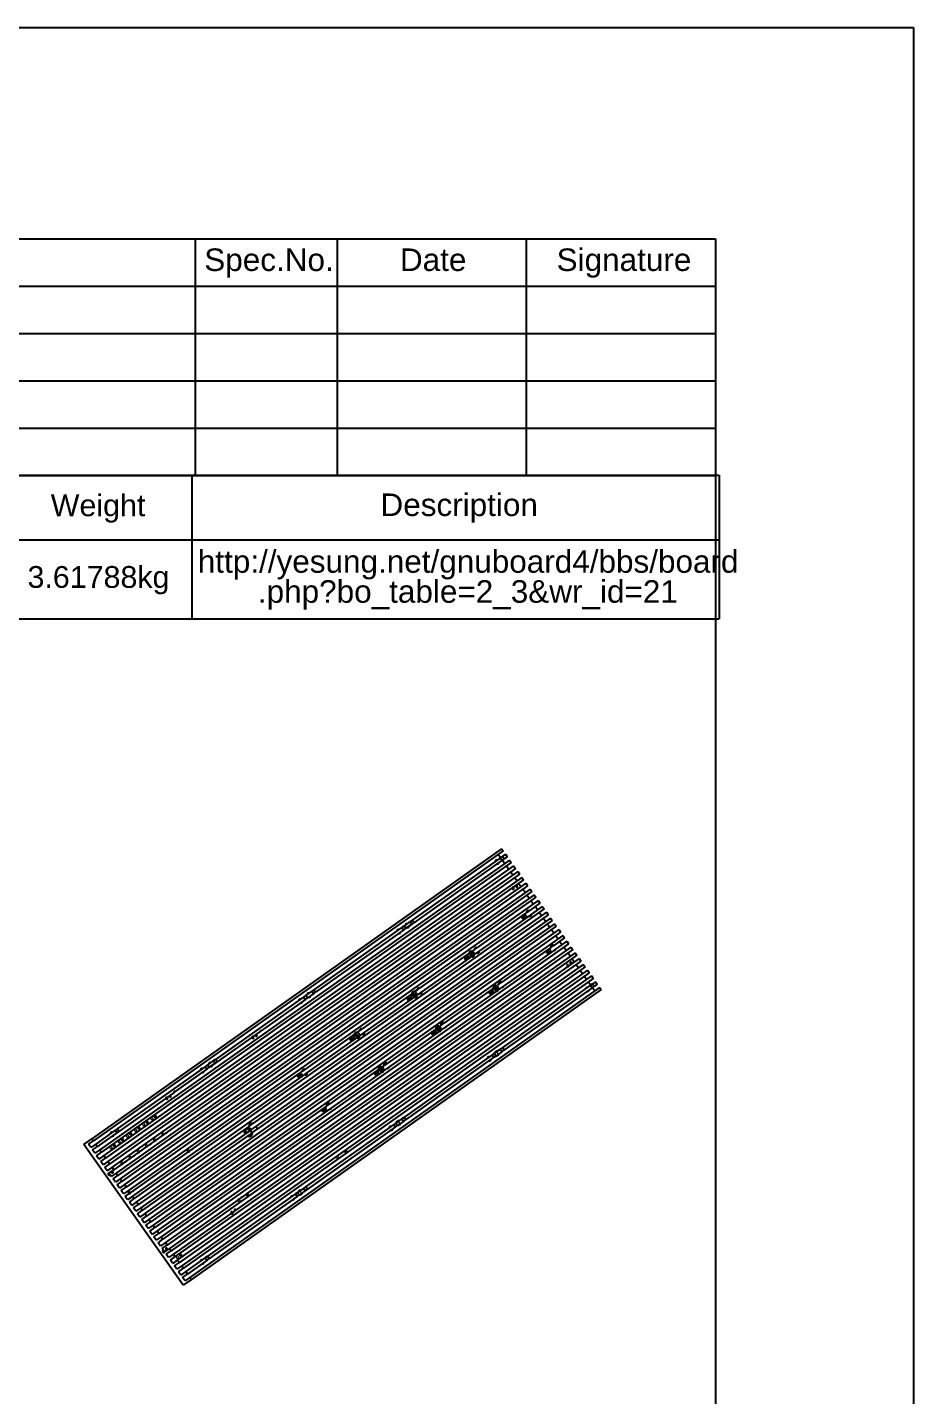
# Model space of a CAD drawing. Header units: millimetres. Extents: x 0 to 420, y 0 to 297.
# Drawn here: x 326.3 to 420, y 152.4 to 297 of the extents above; entities that cross this region are included whole.
import ezdxf

# ---------------------------------------------------------------- set-up
doc = ezdxf.new("R2010")
doc.units = ezdxf.units.MM
doc.linetypes.add('SLD-실선', pattern=[0])
doc.layers.add('TABLE', color=3, linetype='SLD-실선', lineweight=25)
doc.layers.add('TEMPLATE', color=3, linetype='SLD-실선', lineweight=25)
doc.styles.add('SLDTEXTSTYLE0', font='Arial Unicode MS')

# ---------------------------------------------------------------- blocks, each defined once
blk = doc.blocks.new('SW_SYMBOL_T#_1')
at = {"layer": 'TABLE', "color": 0}
for p, q in [((-300, 0), (800, 1650)), ((800, 1650), (1900, 0)), ((-300, 0), (1900, 0))]:
    blk.add_line(p, q, dxfattribs=at)
at = {"layer": 'TABLE', "color": 0, "insert": (800, 500), "char_height": 776, "attachment_point": 5, "style": 'SLDTEXTSTYLE0'}
blk.add_mtext('1', dxfattribs=at)
blk = doc.blocks.new('SW_SYMBOL_T#_2')
at = {"layer": 'TABLE', "color": 0}
for p, q in [((-300, 0), (800, 1650)), ((800, 1650), (1900, 0)), ((-300, 0), (1900, 0))]:
    blk.add_line(p, q, dxfattribs=at)
at = {"layer": 'TABLE', "color": 0, "insert": (800, 500), "char_height": 776, "attachment_point": 5, "style": 'SLDTEXTSTYLE0'}
blk.add_mtext('2', dxfattribs=at)
blk = doc.blocks.new('SW_SYMBOL_T#_3')
at = {"layer": 'TABLE', "color": 0}
for p, q in [((-300, 0), (800, 1650)), ((800, 1650), (1900, 0)), ((-300, 0), (1900, 0))]:
    blk.add_line(p, q, dxfattribs=at)
at = {"layer": 'TABLE', "color": 0, "insert": (800, 500), "char_height": 776, "attachment_point": 5, "style": 'SLDTEXTSTYLE0'}
blk.add_mtext('3', dxfattribs=at)
blk = doc.blocks.new('SW_SYMBOL_T#_4')
at = {"layer": 'TABLE', "color": 0}
for p, q in [((-300, 0), (800, 1650)), ((800, 1650), (1900, 0)), ((-300, 0), (1900, 0))]:
    blk.add_line(p, q, dxfattribs=at)
at = {"layer": 'TABLE', "color": 0, "insert": (800, 500), "char_height": 776, "attachment_point": 5, "style": 'SLDTEXTSTYLE0'}
blk.add_mtext('4', dxfattribs=at)
blk = doc.blocks.new('SW_TABLEANNOTATION_0')
at = {"layer": 'TABLE', "color": 0}
for p, q in [((0, 0), (0, -5)), ((0, 0), (7.5, 0)), ((7.5, 0), (7.5, -5)), ((7.5, 0), (15, 0)), ((15, 0), (15, -5)), ((15, 0), (115, 0)), ((115, 0), (115, -5)), ((115, 0), (130, 0)), ((130, 0), (130, -5)), ((130, 0), (150, 0)), ((150, 0), (150, -5)), ((150, 0), (170, 0)), ((170, 0), (170, -5)), ((0, -5), (0, -10)), ((0, -5), (7.5, -5)), ((0, -5), (7.5, -5)), ((7.5, -5), (7.5, -10)), ((7.5, -5), (15, -5)), ((15, -5), (15, -10)), ((15, -5), (115, -5)), ((115, -5), (115, -10)), ((115, -5), (130, -5)), ((130, -5), (130, -10)), ((130, -5), (150, -5)), ((150, -5), (150, -10)), ((150, -5), (170, -5)), ((170, -5), (170, -10)), ((0, -10), (0, -15)), ((7.5, -10), (7.5, -15)), ((7.5, -10), (15, -10)), ((15, -10), (15, -15)), ((15, -10), (115, -10)), ((115, -10), (115, -15)), ((115, -10), (130, -10)), ((130, -10), (130, -15)), ((130, -10), (150, -10)), ((150, -10), (150, -15)), ((150, -10), (170, -10)), ((170, -10), (170, -15)), ((0, -15), (0, -20)), ((7.5, -15), (7.5, -20)), ((7.5, -15), (15, -15)), ((15, -15), (15, -20)), ((15, -15), (115, -15)), ((115, -15), (115, -20)), ((115, -15), (130, -15)), ((130, -15), (130, -20)), ((130, -15), (150, -15)), ((150, -15), (150, -20)), ((150, -15), (170, -15)), ((170, -15), (170, -20)), ((0, -20), (0, -25)), ((7.5, -20), (7.5, -25)), ((7.5, -20), (15, -20)), ((15, -20), (15, -25)), ((15, -20), (115, -20)), ((115, -20), (115, -25)), ((115, -20), (130, -20)), ((130, -20), (130, -25)), ((130, -20), (150, -20)), ((150, -20), (150, -25)), ((150, -20), (170, -20)), ((170, -20), (170, -25)), ((0, -25), (7.5, -25)), ((7.5, -25), (15, -25)), ((15, -25), (115, -25)), ((115, -25), (130, -25)), ((130, -25), (150, -25)), ((150, -25), (170, -25))]:
    blk.add_line(p, q, dxfattribs=at)
at = {"layer": 'TABLE', "color": 0, "xscale": 0.0020453303, "yscale": 0.0020453303, "zscale": 0.0020453303}
for name, p in [('SW_SYMBOL_T#_1', (8.41, -8.56)), ('SW_SYMBOL_T#_2', (8.41, -13.56)), ('SW_SYMBOL_T#_3', (8.41, -18.56)), ('SW_SYMBOL_T#_4', (8.41, -23.56))]:
    blk.add_blockref(name, p, dxfattribs=at)
at = {"layer": 'TABLE', "color": 0, "char_height": 2.381, "attachment_point": 1, "style": 'SLDTEXTSTYLE0'}
for s, insert in [('Op.', (1.19, -1.02)), ('No.', (8.78, -1.02)), ('Changes', (58.65, -1.02)), ('Spec.No.', (115.97, -1.02)), ('Date', (136.65, -1.02)), ('Signature', (153.21, -1.02))]:
    blk.add_mtext(s, dxfattribs=dict(at, insert=insert))
at = {"layer": 'TABLE', "color": 0, "insert": (2.58, -18.97), "char_height": 2.381, "attachment_point": 1, "rotation": 90, "style": 'SLDTEXTSTYLE0'}
blk.add_mtext('Class', dxfattribs=at)
blk = doc.blocks.new('SW_TABLEANNOTATION_1')
at = {"layer": 'TABLE', "color": 0}
for p, q in [((0, 0), (0, -6.8)), ((0, 0), (25, 0)), ((25, 0), (25, -6.8)), ((25, 0), (50, 0)), ((50, 0), (50, -6.8)), ((50, 0), (95, 0)), ((95, 0), (95, -6.8)), ((95, 0), (115, 0)), ((115, 0), (115, -6.8)), ((115, 0), (170.74, 0)), ((170.74, 0), (170.74, -6.8)), ((0, -6.8), (25, -6.8)), ((0, -6.8), (0, -15.15)), ((25, -6.8), (50, -6.8)), ((25, -6.8), (25, -15.15)), ((50, -6.8), (95, -6.8)), ((50, -6.8), (50, -15.15)), ((95, -6.8), (115, -6.8)), ((95, -6.8), (95, -15.15)), ((115, -6.8), (170.74, -6.8)), ((115, -6.8), (115, -15.15)), ((170.74, -6.8), (170.74, -15.15)), ((0, -15.15), (25, -15.15)), ((25, -15.15), (50, -15.15)), ((50, -15.15), (95, -15.15)), ((95, -15.15), (115, -15.15)), ((115, -15.15), (170.74, -15.15))]:
    blk.add_line(p, q, dxfattribs=at)
at = {"layer": 'TABLE', "color": 0, "attachment_point": 1, "style": 'SLDTEXTSTYLE0'}
for s, insert, char_height in [('Part Number', (3.55, -2.02), 2.3), ('Material', (31.88, -2.02), 2.3), ('Treatment', (65.27, -1.92), 2.381), ('Weight', (100.08, -2.02), 2.3), ('Description', (134.93, -1.92), 2.3813), ('http://yesung.net/gnuboard4/bbs/board', (115.62, -7.91), 2.3813), ('Aluminium', (30.12, -9.59), 2.3), ('Black Anodizing', (61.21, -9.5), 2.3813), ('3.61788kg', (97.62, -9.59), 2.3), ('-', (11.97, -9.59), 2.3), ('.php?bo_table=2_3&wr_id=21', (121.97, -11.08), 2.3813)]:
    blk.add_mtext(s, dxfattribs=dict(at, insert=insert, char_height=char_height))

msp = doc.modelspace()

# ---------------------------------------------------------------- linework, layer by layer
at = {"color": 7, "linetype": 'SLD-실선', "lineweight": 25}
for p, q in [((376.45673, 210.1916), (333.15312, 179.57629)), ((376.60683, 209.97929), (333.30321, 179.36399)), ((376.45673, 210.1916), (376.60683, 209.97929)), ((377.28803, 209.01578), (333.98441, 178.40047)), ((377.47276, 208.75448), (334.16914, 178.13918)), ((377.72099, 208.40337), (334.41738, 177.78807)), ((376.33069, 209.25745), (366.98657, 202.65124)), ((376.51542, 208.99616), (367.1713, 202.38994)), ((375.82065, 208.94776), (375.87824, 208.93758)), ((376.06298, 208.67629), (376.05337, 208.6186)), ((376.33542, 209.2608), (376.08718, 209.61191)), ((376.51336, 209.3866), (376.33069, 209.25745)), ((376.85506, 209.62818), (376.51336, 209.3866)), ((376.51542, 208.99616), (376.69809, 209.12531)), ((376.76838, 208.64839), (376.52015, 208.99951)), ((377.03979, 209.36689), (376.69809, 209.12531)), ((376.85506, 209.62818), (377.03979, 209.36689)), ((377.20135, 208.03599), (376.95312, 208.3871)), ((377.28803, 209.01578), (377.47276, 208.75448)), ((377.72099, 208.40337), (377.90572, 208.14208)), ((377.90572, 208.14208), (334.60211, 177.52677)), ((378.15396, 207.79097), (334.85034, 177.17566)), ((378.33869, 207.52967), (335.03507, 176.91437)), ((378.58692, 207.17856), (335.28331, 176.56326)), ((378.77166, 206.91727), (335.46804, 176.30196)), ((377.63432, 207.42358), (377.38608, 207.77469)), ((378.06728, 206.81118), (377.81905, 207.16229)), ((378.15396, 207.79097), (378.33869, 207.52967)), ((378.58692, 207.17856), (378.77166, 206.91727)), ((379.01989, 206.56615), (335.71627, 175.95085)), ((379.20462, 206.30486), (335.90101, 175.68956)), ((379.45286, 205.95375), (336.14924, 175.33844)), ((379.63759, 205.69246), (336.33397, 175.07715)), ((379.88582, 205.34134), (336.58221, 174.72604)), ((378.50025, 206.19877), (378.25201, 206.54988)), ((378.93321, 205.58637), (378.68498, 205.93748)), ((379.01989, 206.56615), (379.20462, 206.30486)), ((379.36618, 204.97396), (379.11794, 205.32507)), ((379.45286, 205.95375), (379.63759, 205.69246)), ((379.88582, 205.34134), (380.07055, 205.08005)), ((380.07055, 205.08005), (336.76694, 174.46475)), ((380.31879, 204.72894), (337.01517, 174.11363)), ((380.93649, 203.85524), (337.63287, 173.23993)), ((380.50352, 204.46764), (379.35142, 203.65312)), ((379.79914, 204.36155), (379.55091, 204.71267)), ((380.75175, 204.11653), (379.61499, 203.31285)), ((380.23211, 203.74915), (379.98388, 204.10026)), ((380.31879, 204.72894), (380.50352, 204.46764)), ((380.75175, 204.11653), (380.93649, 203.85524)), ((381.18472, 203.50413), (337.8811, 172.88882)), ((381.36945, 203.24283), (350.15386, 181.17366)), ((381.61768, 202.89172), (350.51114, 180.89964)), ((381.80242, 202.63043), (350.63028, 180.59198)), ((366.80389, 202.52209), (366.12049, 202.03893)), ((366.98657, 202.65124), (366.80389, 202.52209)), ((379.08627, 203.46566), (373.83743, 199.75477)), ((379.31917, 203.10371), (374.101, 199.4145)), ((379.08627, 203.46566), (379.35142, 203.65312)), ((379.61499, 203.31285), (379.31917, 203.10371)), ((380.66508, 203.13674), (380.41684, 203.48786)), ((381.09804, 202.52434), (380.84981, 202.87545)), ((381.18472, 203.50413), (381.36945, 203.24283)), ((381.61768, 202.89172), (381.80242, 202.63043)), ((382.05065, 202.27932), (338.74703, 171.66401)), ((382.23538, 202.01802), (338.93177, 171.40272)), ((382.48362, 201.66691), (339.18, 171.05161)), ((382.66835, 201.40562), (339.36473, 170.79031)), ((382.91658, 201.0545), (339.61297, 170.4392)), ((365.93782, 201.90978), (356.5937, 195.30356)), ((366.12255, 201.64849), (356.77843, 195.04227)), ((365.42779, 201.60008), (365.48538, 201.58991)), ((365.67011, 201.32861), (365.6605, 201.27093)), ((366.12049, 202.03893), (365.93782, 201.90978)), ((366.12255, 201.64849), (366.30523, 201.77764)), ((366.29386, 202.21239), (366.35145, 202.20221)), ((366.98862, 202.26079), (366.30523, 201.77764)), ((366.53618, 201.94092), (366.52657, 201.88323)), ((366.98862, 202.26079), (367.1713, 202.38994)), ((381.53101, 201.91193), (381.28277, 202.26304)), ((381.96397, 201.29953), (381.71574, 201.65064)), ((382.05065, 202.27932), (382.23538, 202.01802)), ((382.39694, 200.68712), (382.14871, 201.03823)), ((382.48362, 201.66691), (382.66835, 201.40562)), ((382.91658, 201.0545), (383.10131, 200.79321)), ((383.53428, 200.18081), (340.23066, 169.5655)), ((383.78251, 199.82969), (340.4789, 169.21439)), ((383.96725, 199.5684), (340.66363, 168.9531)), ((373.57227, 199.56731), (373.28892, 199.36698)), ((373.57227, 199.56731), (373.83743, 199.75477)), ((381.65017, 199.76727), (376.46911, 196.1043)), ((381.65017, 199.76727), (381.98311, 200.00265)), ((382.16014, 199.6012), (381.96961, 199.46649)), ((383.10131, 200.79321), (381.98311, 200.00265)), ((383.34955, 200.4421), (382.16014, 199.6012)), ((382.8299, 200.07471), (382.58167, 200.42583)), ((383.26287, 199.46231), (383.01464, 199.81342)), ((383.34955, 200.4421), (383.53428, 200.18081)), ((383.78251, 199.82969), (383.96725, 199.5684)), ((384.21548, 199.21729), (340.91186, 168.60198)), ((384.40021, 198.95599), (341.0966, 168.34069)), ((384.83318, 198.34359), (341.52956, 167.72828)), ((384.64845, 198.60488), (349.53206, 173.77788)), ((373.02376, 199.17952), (367.77492, 195.46863)), ((373.25666, 198.81756), (368.03849, 195.12836)), ((373.02376, 199.17952), (373.28892, 199.36698)), ((373.55248, 199.02671), (373.25666, 198.81756)), ((373.80518, 199.20536), (373.55248, 199.02671)), ((374.101, 199.4145), (373.80518, 199.20536)), ((381.96961, 199.46649), (376.64615, 195.70285)), ((383.69584, 198.8499), (383.4476, 199.20102)), ((384.1288, 198.2375), (383.88057, 198.58861)), ((384.21548, 199.21729), (384.40021, 198.95599)), ((384.64845, 198.60488), (384.83318, 198.34359)), ((385.08141, 197.99248), (341.7778, 167.37717)), ((385.26614, 197.73118), (341.96253, 167.11588)), ((385.51438, 197.38007), (342.21076, 166.76477)), ((385.69911, 197.11878), (342.39549, 166.50347)), ((385.94734, 196.76766), (342.64373, 166.15236)), ((384.56177, 197.62509), (384.31353, 197.9762)), ((384.99473, 197.01269), (384.7465, 197.3638)), ((385.08141, 197.99248), (385.26614, 197.73118)), ((385.4277, 196.40028), (385.17947, 196.75139)), ((385.51438, 197.38007), (385.69911, 197.11878)), ((385.94734, 196.76766), (386.13207, 196.50637)), ((386.13207, 196.50637), (342.82846, 165.89107)), ((386.81327, 195.54285), (343.50966, 164.92755)), ((386.96337, 195.33055), (343.65975, 164.71525)), ((356.41102, 195.17441), (355.72763, 194.69126)), ((356.5937, 195.30356), (356.41102, 195.17441)), ((367.50977, 195.28117), (367.22641, 195.08084)), ((367.50977, 195.28117), (367.77492, 195.46863)), ((375.58767, 195.48112), (370.40661, 191.81816)), ((375.9071, 195.18035), (370.58364, 191.41671)), ((375.58767, 195.48112), (375.9206, 195.71651)), ((376.09764, 195.31506), (375.9071, 195.18035)), ((376.13618, 195.86892), (375.9206, 195.71651)), ((376.45561, 195.56814), (376.09764, 195.31506)), ((376.13618, 195.86892), (376.46911, 196.1043)), ((376.64615, 195.70285), (376.45561, 195.56814)), ((385.85593, 195.78453), (376.51181, 189.17831)), ((386.04067, 195.52324), (376.69655, 188.91702)), ((385.3459, 195.47483), (385.40349, 195.46466)), ((385.58822, 195.20336), (385.57861, 195.14568)), ((385.86067, 195.78788), (385.61243, 196.13899)), ((386.03861, 195.91368), (385.85593, 195.78453)), ((386.38031, 196.15526), (386.03861, 195.91368)), ((386.04067, 195.52324), (386.22334, 195.65239)), ((386.29363, 195.17547), (386.0454, 195.52658)), ((386.56504, 195.89397), (386.22334, 195.65239)), ((386.38031, 196.15526), (386.56504, 195.89397)), ((386.81327, 195.54285), (386.96337, 195.33055)), ((355.54495, 194.56211), (346.20083, 187.95589)), ((355.72968, 194.30082), (351.03513, 190.98181)), ((355.03492, 194.25241), (355.09251, 194.24223)), ((355.27724, 193.98094), (355.26763, 193.92325)), ((355.72763, 194.69126), (355.54495, 194.56211)), ((355.72968, 194.30082), (355.91236, 194.42997)), ((355.90099, 194.86472), (355.95858, 194.85454)), ((356.59576, 194.91312), (355.91236, 194.42997)), ((356.14331, 194.59325), (356.1337, 194.53556)), ((356.59576, 194.91312), (356.77843, 195.04227)), ((366.96126, 194.89337), (361.71242, 191.18249)), ((367.19416, 194.53142), (361.97598, 190.84222)), ((366.96126, 194.89337), (367.22641, 195.08084)), ((367.48998, 194.74056), (367.19416, 194.53142)), ((367.74267, 194.91922), (367.48998, 194.74056)), ((368.03849, 195.12836), (367.74267, 194.91922)), ((350.92422, 190.90339), (346.38556, 187.6946)), ((350.92422, 190.90339), (351.03513, 190.98181)), ((361.44726, 190.99503), (361.1639, 190.79469)), ((361.44726, 190.99503), (361.71242, 191.18249)), ((361.97598, 190.84222), (361.68016, 190.63307)), ((369.52516, 191.19498), (364.3441, 187.53201)), ((369.84459, 190.89421), (364.52114, 187.13056)), ((369.52516, 191.19498), (369.8581, 191.43036)), ((370.03513, 191.02891), (369.84459, 190.89421)), ((370.07367, 191.58277), (369.8581, 191.43036)), ((370.39311, 191.282), (370.03513, 191.02891)), ((370.07367, 191.58277), (370.40661, 191.81816)), ((370.58364, 191.41671), (370.39311, 191.282)), ((360.89875, 190.60723), (355.64991, 186.89635)), ((361.13165, 190.24528), (355.91348, 186.55607)), ((360.89875, 190.60723), (361.1639, 190.79469)), ((361.42747, 190.45442), (361.13165, 190.24528)), ((361.68016, 190.63307), (361.42747, 190.45442)), ((346.20083, 187.95589), (346.01816, 187.82674)), ((375.46307, 188.43686), (366.11895, 181.83064)), ((375.6478, 188.17556), (366.30368, 181.56935)), ((374.95303, 188.12716), (375.01062, 188.11698)), ((375.64574, 188.56601), (375.46307, 188.43686)), ((376.32914, 189.04916), (375.64574, 188.56601)), ((375.6478, 188.17556), (375.83047, 188.30471)), ((375.81911, 188.73947), (375.87669, 188.72929)), ((376.51387, 188.78787), (375.83047, 188.30471)), ((376.06143, 188.468), (376.05182, 188.41031)), ((376.51181, 189.17831), (376.32914, 189.04916)), ((376.51387, 188.78787), (376.69655, 188.91702)), ((345.15208, 187.21444), (335.80796, 180.60822)), ((355.38476, 186.70888), (337.1999, 173.85234)), ((345.33682, 186.95314), (341.94253, 184.55341)), ((344.64205, 186.90474), (344.69964, 186.89456)), ((344.88437, 186.63327), (344.87476, 186.57558)), ((345.33476, 187.34359), (345.15208, 187.21444)), ((346.01816, 187.82674), (345.33476, 187.34359)), ((345.33682, 186.95314), (345.51949, 187.08229)), ((345.50812, 187.51704), (345.56571, 187.50687)), ((346.20289, 187.56545), (345.51949, 187.08229)), ((345.75044, 187.24557), (345.74083, 187.18789)), ((346.20289, 187.56545), (346.38556, 187.6946)), ((355.38476, 186.70888), (355.64991, 186.89635)), ((355.91348, 186.55607), (355.61766, 186.34693)), ((363.46265, 186.90884), (358.2816, 183.24587)), ((363.78209, 186.60806), (358.45863, 182.84442)), ((363.46265, 186.90884), (363.79559, 187.14422)), ((363.97262, 186.74277), (363.78209, 186.60806)), ((364.01117, 187.29663), (363.79559, 187.14422)), ((364.3306, 186.99586), (363.97262, 186.74277)), ((364.01117, 187.29663), (364.3441, 187.53201)), ((364.52114, 187.13056), (364.3306, 186.99586)), ((375.19535, 187.85569), (375.18575, 187.798)), ((355.61766, 186.34693), (337.44814, 173.50123)), ((341.83162, 184.475), (335.9927, 180.34693)), ((341.83162, 184.475), (341.94253, 184.55341)), ((357.94866, 183.01049), (339.7977, 170.17791)), ((358.26809, 182.70971), (340.04593, 169.82679)), ((357.94866, 183.01049), (358.2816, 183.24587)), ((358.45863, 182.84442), (358.26809, 182.70971)), ((349.73706, 180.87899), (338.06584, 172.62753)), ((349.73706, 180.87899), (350.15386, 181.17366)), ((350.51114, 180.89964), (349.99149, 180.53226)), ((365.0702, 181.08918), (355.72608, 174.48297)), ((365.25493, 180.82789), (355.91081, 174.22167)), ((364.56017, 180.77949), (364.61775, 180.76931)), ((365.25287, 181.21833), (365.0702, 181.08918)), ((365.93627, 181.70149), (365.25287, 181.21833)), ((365.25493, 180.82789), (365.43761, 180.95704)), ((365.42624, 181.39179), (365.48383, 181.38162)), ((366.121, 181.4402), (365.43761, 180.95704)), ((365.66856, 181.12032), (365.65895, 181.06264)), ((366.11895, 181.83064), (365.93627, 181.70149)), ((366.121, 181.4402), (366.30368, 181.56935)), ((332.28704, 178.96399), (333.15312, 179.57629)), ((332.78357, 178.99661), (333.30321, 179.36399)), ((333.15312, 179.57629), (333.30321, 179.36399)), ((335.62529, 180.47907), (333.55145, 179.01288)), ((335.81002, 180.21778), (333.73618, 178.75159)), ((335.11525, 180.16937), (335.17284, 180.15919)), ((335.35758, 179.8979), (335.34797, 179.84021)), ((335.80796, 180.60822), (335.62529, 180.47907)), ((335.81002, 180.21778), (335.9927, 180.34693)), ((349.87625, 180.45079), (338.31407, 172.27642)), ((350.12657, 180.23586), (338.4988, 172.01512)), ((350.12657, 180.23586), (350.63028, 180.59198)), ((364.80249, 180.50802), (364.79288, 180.45033)), ((342.79368, 164.10294), (332.28704, 178.96399)), ((333.0318, 178.64549), (332.78357, 178.99661)), ((333.55145, 179.01288), (333.0318, 178.64549)), ((333.21653, 178.3842), (333.73618, 178.75159)), ((333.46477, 178.03309), (333.21653, 178.3842)), ((333.98441, 178.40047), (333.46477, 178.03309)), ((333.55145, 179.01288), (333.73618, 178.75159)), ((333.6495, 177.7718), (334.16914, 178.13918)), ((333.98441, 178.40047), (334.16914, 178.13918)), ((333.89773, 177.42068), (333.6495, 177.7718)), ((334.41738, 177.78807), (333.89773, 177.42068)), ((334.08247, 177.15939), (334.60211, 177.52677)), ((334.3307, 176.80828), (334.08247, 177.15939)), ((334.85034, 177.17566), (334.3307, 176.80828)), ((334.41738, 177.78807), (334.60211, 177.52677)), ((334.51543, 176.54698), (335.03507, 176.91437)), ((334.76367, 176.19587), (334.51543, 176.54698)), ((335.28331, 176.56326), (334.76367, 176.19587)), ((334.85034, 177.17566), (335.03507, 176.91437)), ((335.28331, 176.56326), (335.46804, 176.30196)), ((334.9484, 175.93458), (335.46804, 176.30196)), ((335.19663, 175.58347), (334.9484, 175.93458)), ((335.71627, 175.95085), (335.19663, 175.58347)), ((335.38136, 175.32217), (335.90101, 175.68956)), ((335.6296, 174.97106), (335.38136, 175.32217)), ((336.14924, 175.33844), (335.6296, 174.97106)), ((335.71627, 175.95085), (335.90101, 175.68956)), ((335.81433, 174.70977), (336.33397, 175.07715)), ((336.14924, 175.33844), (336.33397, 175.07715)), ((336.06256, 174.35866), (335.81433, 174.70977)), ((336.58221, 174.72604), (336.06256, 174.35866)), ((336.24729, 174.09736), (336.76694, 174.46475)), ((336.49553, 173.74625), (336.24729, 174.09736)), ((337.01517, 174.11363), (336.49553, 173.74625)), ((336.58221, 174.72604), (336.76694, 174.46475)), ((336.68026, 173.48496), (337.1999, 173.85234)), ((337.44814, 173.50123), (336.92849, 173.13384)), ((337.01517, 174.11363), (337.1999, 173.85234)), ((337.44814, 173.50123), (337.63287, 173.23993)), ((349.45939, 173.7265), (341.34483, 167.98958)), ((354.67733, 173.74151), (345.33321, 167.1353)), ((349.53206, 173.77788), (349.45939, 173.7265)), ((354.86001, 173.87066), (354.67733, 173.74151)), ((355.5434, 174.35382), (354.86001, 173.87066)), ((354.86206, 173.48022), (355.04474, 173.60937)), ((355.03337, 174.04412), (355.09096, 174.03394)), ((355.72814, 174.09252), (355.04474, 173.60937)), ((355.27569, 173.77265), (355.26608, 173.71496)), ((355.72608, 174.48297), (355.5434, 174.35382)), ((355.72814, 174.09252), (355.91081, 174.22167)), ((336.92849, 173.13384), (336.68026, 173.48496)), ((337.11323, 172.87255), (337.63287, 173.23993)), ((337.36146, 172.52144), (337.11323, 172.87255)), ((337.8811, 172.88882), (337.36146, 172.52144)), ((337.54619, 172.26015), (338.06584, 172.62753)), ((337.79443, 171.90903), (337.54619, 172.26015)), ((338.31407, 172.27642), (337.79443, 171.90903)), ((337.8811, 172.88882), (338.06584, 172.62753)), ((338.31407, 172.27642), (338.4988, 172.01512)), ((354.86206, 173.48022), (345.51794, 166.874)), ((354.1673, 173.43182), (354.22489, 173.42164)), ((354.40962, 173.16034), (354.40001, 173.10266)), ((337.97916, 171.64774), (338.4988, 172.01512)), ((338.22739, 171.29663), (337.97916, 171.64774)), ((338.74703, 171.66401), (338.22739, 171.29663)), ((338.41212, 171.03533), (338.93177, 171.40272)), ((338.66036, 170.68422), (338.41212, 171.03533)), ((339.18, 171.05161), (338.66036, 170.68422)), ((338.74703, 171.66401), (338.93177, 171.40272)), ((338.84509, 170.42293), (339.36473, 170.79031)), ((339.18, 171.05161), (339.36473, 170.79031)), ((339.09332, 170.07182), (338.84509, 170.42293)), ((339.61297, 170.4392), (339.09332, 170.07182)), ((339.27806, 169.81052), (339.7977, 170.17791)), ((339.52629, 169.45941), (339.27806, 169.81052)), ((340.04593, 169.82679), (339.52629, 169.45941)), ((339.61297, 170.4392), (339.7977, 170.17791)), ((339.71102, 169.19812), (340.23066, 169.5655)), ((339.95925, 168.847), (339.71102, 169.19812)), ((340.4789, 169.21439), (339.95925, 168.847)), ((340.04593, 169.82679), (340.23066, 169.5655)), ((340.4789, 169.21439), (340.66363, 168.9531)), ((340.14399, 168.58571), (340.66363, 168.9531)), ((340.39222, 168.2346), (340.14399, 168.58571)), ((340.91186, 168.60198), (340.39222, 168.2346)), ((340.57695, 167.97331), (341.0966, 168.34069)), ((340.82519, 167.62219), (340.57695, 167.97331)), ((341.34483, 167.98958), (340.82519, 167.62219)), ((340.91186, 168.60198), (341.0966, 168.34069)), ((341.00992, 167.3609), (341.52956, 167.72828)), ((341.34483, 167.98958), (341.52956, 167.72828)), ((341.25815, 167.00979), (341.00992, 167.3609)), ((341.7778, 167.37717), (341.25815, 167.00979)), ((341.44288, 166.74849), (341.96253, 167.11588)), ((341.69112, 166.39738), (341.44288, 166.74849)), ((342.21076, 166.76477), (341.69112, 166.39738)), ((341.7778, 167.37717), (341.96253, 167.11588)), ((341.87585, 166.13609), (342.39549, 166.50347)), ((342.21076, 166.76477), (342.39549, 166.50347)), ((345.15054, 167.00615), (343.07669, 165.53995)), ((345.33527, 166.74485), (343.26142, 165.27866)), ((344.6405, 166.69645), (344.69809, 166.68627)), ((344.88282, 166.42498), (344.87321, 166.36729)), ((345.33321, 167.1353), (345.15054, 167.00615)), ((345.33527, 166.74485), (345.51794, 166.874)), ((342.12408, 165.78498), (341.87585, 166.13609)), ((342.64373, 166.15236), (342.12408, 165.78498)), ((342.30882, 165.52368), (342.82846, 165.89107)), ((342.55705, 165.17257), (342.30882, 165.52368)), ((343.07669, 165.53995), (342.55705, 165.17257)), ((342.64373, 166.15236), (342.82846, 165.89107)), ((342.74178, 164.91128), (343.26142, 165.27866)), ((342.99001, 164.56017), (342.74178, 164.91128)), ((343.50966, 164.92755), (342.99001, 164.56017)), ((343.07669, 165.53995), (343.26142, 165.27866)), ((343.50966, 164.92755), (343.65975, 164.71525)), ((343.65975, 164.71525), (342.79368, 164.10294))]:
    msp.add_line(p, q, dxfattribs=at)
at = {"color": 7, "linetype": 'SLD-실선', "lineweight": 18, "flags": 128}
for points in [[(377.58224, 205.96614), (377.62197, 205.92393), (377.66884, 205.89747), (377.71571, 205.89078), (377.75544, 205.90489), (377.78199, 205.93764), (377.79132, 205.98406), (377.782, 206.03707), (377.75546, 206.0886), (377.71573, 206.13081), (377.66886, 206.15727), (377.62199, 206.16396), (377.58226, 206.14985), (377.5557, 206.1171), (377.54638, 206.07068), (377.5557, 206.01767), (377.58224, 205.96614)], [(383.35512, 197.80073), (383.39485, 197.75852), (383.44172, 197.73206), (383.48858, 197.72537), (383.52832, 197.73948), (383.55487, 197.77224), (383.5642, 197.81865), (383.55488, 197.87166), (383.52833, 197.92319), (383.4886, 197.9654), (383.44174, 197.99187), (383.39487, 197.99855), (383.35513, 197.98444), (383.32858, 197.95169), (383.31926, 197.90527), (383.32857, 197.85226), (383.35512, 197.80073)], [(350.07318, 190.20374), (350.11291, 190.16153), (350.15978, 190.13507), (350.20665, 190.12838), (350.24638, 190.14249), (350.27293, 190.17524), (350.28226, 190.22166), (350.27294, 190.27467), (350.2464, 190.3262), (350.20666, 190.36841), (350.1598, 190.39487), (350.11293, 190.40156), (350.07319, 190.38745), (350.04664, 190.3547), (350.03732, 190.30828), (350.04664, 190.25527), (350.07318, 190.20374)], [(375.67435, 188.58745), (375.69651, 188.49848), (375.74626, 188.41492), (375.81602, 188.3495), (375.89518, 188.31218), (375.97168, 188.30864), (376.03387, 188.33942), (376.07229, 188.39983), (376.08109, 188.48068), (376.05893, 188.56966), (376.00918, 188.65322), (375.93942, 188.71864), (375.86027, 188.75596), (375.78377, 188.7595), (375.72157, 188.72872), (375.68315, 188.6683), (375.67435, 188.58745)], [(340.98058, 183.77534), (341.02031, 183.73313), (341.06717, 183.70667), (341.11404, 183.69998), (341.15378, 183.71409), (341.18033, 183.74685), (341.18965, 183.79326), (341.18034, 183.84627), (341.15379, 183.8978), (341.11406, 183.94001), (341.06719, 183.96648), (341.02032, 183.97316), (340.98059, 183.95905), (340.95404, 183.9263), (340.94471, 183.87988), (340.95403, 183.82687), (340.98058, 183.77534)], [(338.54279, 181.01699), (338.58252, 180.97478), (338.62939, 180.94832), (338.67626, 180.94164), (338.71599, 180.95574), (338.74254, 180.9885), (338.75187, 181.03491), (338.74255, 181.08792), (338.71601, 181.13946), (338.67628, 181.18167), (338.62941, 181.20813), (338.58254, 181.21482), (338.54281, 181.20071), (338.51625, 181.16795), (338.50693, 181.12154), (338.51625, 181.06853), (338.54279, 181.01699)], [(339.40886, 181.6293), (339.44859, 181.58709), (339.49546, 181.56063), (339.54233, 181.55394), (339.58206, 181.56805), (339.60862, 181.60081), (339.61794, 181.64722), (339.60862, 181.70023), (339.58208, 181.75176), (339.54235, 181.79397), (339.49548, 181.82044), (339.44861, 181.82712), (339.40888, 181.81301), (339.38233, 181.78026), (339.373, 181.73384), (339.38232, 181.68083), (339.40886, 181.6293)], [(365.28148, 181.23978), (365.30365, 181.1508), (365.35339, 181.06724), (365.42316, 181.00182), (365.50231, 180.9645), (365.57881, 180.96096), (365.641, 180.99175), (365.67943, 181.05216), (365.68823, 181.13301), (365.66607, 181.22199), (365.61632, 181.30555), (365.54655, 181.37097), (365.4674, 181.40829), (365.3909, 181.41183), (365.32871, 181.38105), (365.29028, 181.32063), (365.28148, 181.23978)], [(335.94458, 179.18008), (335.98431, 179.13787), (336.03117, 179.1114), (336.07804, 179.10472), (336.11778, 179.11883), (336.14433, 179.15158), (336.15365, 179.198), (336.14433, 179.25101), (336.11779, 179.30254), (336.07806, 179.34475), (336.03119, 179.37121), (335.98432, 179.3779), (335.94459, 179.36379), (335.91804, 179.33103), (335.90871, 179.28462), (335.91803, 179.23161), (335.94458, 179.18008)], [(336.81065, 179.79238), (336.85038, 179.75017), (336.89724, 179.72371), (336.94411, 179.71702), (336.98385, 179.73113), (337.0104, 179.76389), (337.01973, 179.8103), (337.01041, 179.86331), (336.98386, 179.91484), (336.94413, 179.95705), (336.89726, 179.98352), (336.8504, 179.9902), (336.81066, 179.97609), (336.78411, 179.94334), (336.77478, 179.89692), (336.7841, 179.84392), (336.81065, 179.79238)], [(337.67672, 180.40469), (337.71645, 180.36248), (337.76332, 180.33602), (337.81019, 180.32933), (337.84992, 180.34344), (337.87647, 180.37619), (337.8858, 180.42261), (337.87648, 180.47562), (337.84993, 180.52715), (337.8102, 180.56936), (337.76334, 180.59582), (337.71647, 180.60251), (337.67673, 180.5884), (337.65018, 180.55565), (337.64086, 180.50923), (337.65017, 180.45622), (337.67672, 180.40469)], [(339.69737, 179.38391), (339.7371, 179.3417), (339.78396, 179.31524), (339.83083, 179.30855), (339.87057, 179.32266), (339.89712, 179.35542), (339.90645, 179.40183), (339.89713, 179.45484), (339.87058, 179.50637), (339.83085, 179.54859), (339.78398, 179.57505), (339.73712, 179.58173), (339.69738, 179.56763), (339.67083, 179.53487), (339.6615, 179.48845), (339.67082, 179.43545), (339.69737, 179.38391)], [(340.56344, 179.99622), (340.60317, 179.95401), (340.65004, 179.92755), (340.69691, 179.92086), (340.73664, 179.93497), (340.76319, 179.96772), (340.77252, 180.01414), (340.7632, 180.06715), (340.73665, 180.11868), (340.69692, 180.16089), (340.65006, 180.18735), (340.60319, 180.19404), (340.56345, 180.17993), (340.5369, 180.14718), (340.52758, 180.10076), (340.53689, 180.04775), (340.56344, 179.99622)], [(335.0785, 178.56777), (335.11823, 178.52556), (335.1651, 178.4991), (335.21197, 178.49241), (335.2517, 178.50652), (335.27825, 178.53928), (335.28758, 178.58569), (335.27826, 178.6387), (335.25172, 178.69023), (335.21199, 178.73244), (335.16512, 178.75891), (335.11825, 178.76559), (335.07852, 178.75148), (335.05197, 178.71873), (335.04264, 178.67231), (335.05196, 178.6193), (335.0785, 178.56777)], [(337.96522, 178.1593), (338.00495, 178.11709), (338.05182, 178.09063), (338.09869, 178.08394), (338.13842, 178.09805), (338.16497, 178.13081), (338.1743, 178.17722), (338.16498, 178.23023), (338.13844, 178.28176), (338.09871, 178.32397), (338.05184, 178.35044), (338.00497, 178.35712), (337.96524, 178.34301), (337.93869, 178.31026), (337.92936, 178.26384), (337.93868, 178.21083), (337.96522, 178.1593)], [(338.8313, 178.77161), (338.87103, 178.7294), (338.91789, 178.70293), (338.96476, 178.69625), (339.0045, 178.71036), (339.03105, 178.74311), (339.04037, 178.78953), (339.03105, 178.84254), (339.00451, 178.89407), (338.96478, 178.93628), (338.91791, 178.96274), (338.87104, 178.96943), (338.83131, 178.95532), (338.80476, 178.92256), (338.79543, 178.87615), (338.80475, 178.82314), (338.8313, 178.77161)], [(343.24798, 178.22013), (343.28771, 178.17792), (343.33458, 178.15146), (343.38145, 178.14477), (343.42118, 178.15888), (343.44773, 178.19164), (343.45706, 178.23805), (343.44774, 178.29106), (343.4212, 178.34259), (343.38147, 178.38481), (343.3346, 178.41127), (343.28773, 178.41795), (343.248, 178.40385), (343.22144, 178.37109), (343.21212, 178.32467), (343.22144, 178.27167), (343.24798, 178.22013)], [(336.23308, 176.93469), (336.27281, 176.89248), (336.31968, 176.86602), (336.36654, 176.85933), (336.40628, 176.87344), (336.43283, 176.90619), (336.44216, 176.95261), (336.43284, 177.00562), (336.40629, 177.05715), (336.36656, 177.09936), (336.3197, 177.12582), (336.27283, 177.13251), (336.23309, 177.1184), (336.20654, 177.08565), (336.19721, 177.03923), (336.20653, 176.98622), (336.23308, 176.93469)], [(337.09915, 177.547), (337.13888, 177.50478), (337.18575, 177.47832), (337.23262, 177.47164), (337.27235, 177.48574), (337.2989, 177.5185), (337.30823, 177.56492), (337.29891, 177.61792), (337.27236, 177.66946), (337.23263, 177.71167), (337.18577, 177.73813), (337.1389, 177.74482), (337.09916, 177.73071), (337.07261, 177.69795), (337.06329, 177.65154), (337.07261, 177.59853), (337.09915, 177.547)], [(359.01768, 177.55226), (359.05741, 177.51005), (359.10427, 177.48358), (359.15114, 177.4769), (359.19088, 177.49101), (359.21743, 177.52376), (359.22675, 177.57018), (359.21744, 177.62318), (359.19089, 177.67472), (359.15116, 177.71693), (359.10429, 177.74339), (359.05743, 177.75008), (359.01769, 177.73597), (358.99114, 177.70321), (358.98181, 177.6568), (358.99113, 177.60379), (359.01768, 177.55226)], [(334.85601, 175.75904), (334.89574, 175.71683), (334.9426, 175.69037), (334.98947, 175.68368), (335.02921, 175.69779), (335.05576, 175.73054), (335.06509, 175.77696), (335.05577, 175.82997), (335.02922, 175.8815), (334.98949, 175.92371), (334.94262, 175.95017), (334.89576, 175.95686), (334.85602, 175.94275), (334.82947, 175.91), (334.82014, 175.86358), (334.82946, 175.81057), (334.85601, 175.75904)], [(337.01226, 173.81153), (337.05199, 173.76932), (337.09886, 173.74286), (337.14573, 173.73617), (337.18546, 173.75028), (337.21201, 173.78303), (337.22134, 173.82945), (337.21202, 173.88246), (337.18548, 173.93399), (337.14575, 173.9762), (337.09888, 174.00266), (337.05201, 174.00935), (337.01228, 173.99524), (336.98572, 173.96249), (336.9764, 173.91607), (336.98572, 173.86306), (337.01226, 173.81153)], [(354.88862, 173.89211), (354.91078, 173.80313), (354.96053, 173.71957), (355.03029, 173.65415), (355.10944, 173.61683), (355.18594, 173.61329), (355.24814, 173.64407), (355.28656, 173.70449), (355.29536, 173.78534), (355.2732, 173.87431), (355.22345, 173.95787), (355.15369, 174.02329), (355.07453, 174.06061), (354.99803, 174.06415), (354.93584, 174.03337), (354.89742, 173.97296), (354.88862, 173.89211)], [(348.60539, 172.99047), (348.64512, 172.94826), (348.69199, 172.9218), (348.73886, 172.91511), (348.77859, 172.92922), (348.80514, 172.96198), (348.81447, 173.00839), (348.80515, 173.0614), (348.77861, 173.11293), (348.73888, 173.15514), (348.69201, 173.18161), (348.64514, 173.18829), (348.60541, 173.17418), (348.57885, 173.14143), (348.56953, 173.09501), (348.57885, 173.042), (348.60539, 172.99047)], [(347.86628, 171.68781), (347.90601, 171.6456), (347.95288, 171.61913), (347.99975, 171.61245), (348.03948, 171.62656), (348.06604, 171.65931), (348.07536, 171.70573), (348.06604, 171.75874), (348.0395, 171.81027), (347.99977, 171.85248), (347.9529, 171.87894), (347.90603, 171.88563), (347.8663, 171.87152), (347.83975, 171.83876), (347.83042, 171.79235), (347.83974, 171.73934), (347.86628, 171.68781)], [(340.62888, 167.59363), (340.66862, 167.55142), (340.71548, 167.52496), (340.76235, 167.51827), (340.80209, 167.53238), (340.82864, 167.56514), (340.83796, 167.61155), (340.82864, 167.66456), (340.8021, 167.71609), (340.76237, 167.7583), (340.7155, 167.78477), (340.66863, 167.79145), (340.6289, 167.77734), (340.60235, 167.74459), (340.59302, 167.69817), (340.60234, 167.64516), (340.62888, 167.59363)], [(342.09242, 166.99339), (342.13215, 166.95118), (342.17902, 166.92472), (342.22589, 166.91804), (342.26562, 166.93214), (342.29217, 166.9649), (342.3015, 167.01131), (342.29218, 167.06432), (342.26564, 167.11586), (342.22591, 167.15807), (342.17904, 167.18453), (342.13217, 167.19121), (342.09244, 167.17711), (342.06588, 167.14435), (342.05656, 167.09794), (342.06588, 167.04493), (342.09242, 166.99339)]]:
    msp.add_lwpolyline(points, dxfattribs=at)
at = {"color": 7, "linetype": 'SLD-실선', "lineweight": 25, "flags": 128}
for points in [[(377.91324, 206.31037), (377.9204, 206.26596), (377.94223, 206.22252), (377.97535, 206.18678), (378.01464, 206.16426), (378.05404, 206.15844), (378.08744, 206.17022), (378.10968, 206.19779), (378.11734, 206.23687), (378.10921, 206.28142), (378.08656, 206.32457), (378.05289, 206.35963), (378.01341, 206.38119)], [(378.76884, 202.75314), (378.78699, 202.78005), (378.79756, 202.83266), (378.787, 202.89273), (378.75692, 202.95114), (378.71189, 202.99897), (378.65878, 203.02897), (378.60566, 203.03654), (378.57423, 203.0284)], [(381.98311, 200.00265), (381.91198, 200.04069), (381.84021, 200.05817), (381.7731, 200.05378), (381.71561, 200.02785), (381.672, 199.9823), (381.64548, 199.9205), (381.63802, 199.84701), (381.65017, 199.76727)], [(372.70634, 198.467), (372.72449, 198.49391), (372.73506, 198.54651), (372.7245, 198.60659), (372.69441, 198.66499), (372.64938, 198.71283), (372.59627, 198.74282), (372.54315, 198.7504), (372.51173, 198.74226)], [(373.25485, 198.85479), (373.273, 198.8817), (373.28357, 198.93431), (373.27301, 198.99438), (373.24293, 199.05279), (373.1979, 199.10063), (373.14478, 199.13062), (373.09166, 199.13819), (373.06024, 199.13006)], [(383.8902, 198.06881), (383.88304, 198.11322), (383.86121, 198.15665), (383.82809, 198.19239), (383.78879, 198.21491), (383.7494, 198.22073), (383.71599, 198.20895), (383.69375, 198.18139), (383.6861, 198.14231), (383.69422, 198.09776), (383.71687, 198.05461), (383.75054, 198.01955), (383.79003, 197.99799)], [(375.9206, 195.71651), (375.84948, 195.75455), (375.77771, 195.77203), (375.7106, 195.76764), (375.65311, 195.74171), (375.60949, 195.69616), (375.58298, 195.63435), (375.57552, 195.56086), (375.58767, 195.48112)], [(376.46911, 196.1043), (376.39799, 196.14235), (376.32622, 196.15982), (376.25911, 196.15543), (376.20162, 196.1295), (376.15801, 196.08395), (376.13149, 196.02215), (376.12403, 195.94866), (376.13618, 195.86892)], [(366.64383, 194.18086), (366.66198, 194.20777), (366.67255, 194.26037), (366.66199, 194.32045), (366.63191, 194.37885), (366.58688, 194.42669), (366.53376, 194.45668), (366.48065, 194.46426), (366.44922, 194.45612)], [(367.19234, 194.56865), (367.21049, 194.59556), (367.22106, 194.64816), (367.2105, 194.70824), (367.18042, 194.76664), (367.13539, 194.81448), (367.08228, 194.84447), (367.02916, 194.85205), (366.99773, 194.84391)], [(369.8581, 191.43036), (369.78697, 191.46841), (369.7152, 191.48588), (369.64809, 191.4815), (369.5906, 191.45557), (369.54699, 191.41002), (369.52047, 191.34821), (369.51301, 191.27472), (369.52516, 191.19498)], [(370.07367, 191.58277), (370.06152, 191.66251), (370.06898, 191.736), (370.0955, 191.79781), (370.13912, 191.84336), (370.1966, 191.86929), (370.26371, 191.87368), (370.33548, 191.8562), (370.40661, 191.81816)], [(350.40458, 190.53601), (350.41678, 190.48936), (350.44395, 190.44614), (350.48152, 190.41358), (350.52323, 190.39714), (350.56209, 190.39955), (350.59161, 190.42042), (350.60684, 190.45625), (350.60525, 190.50105), (350.58709, 190.54734), (350.5554, 190.58736), (350.51549, 190.61442)], [(360.58132, 189.89471), (360.59948, 189.92162), (360.61005, 189.97423), (360.59948, 190.0343), (360.5694, 190.09271), (360.52437, 190.14055), (360.47126, 190.17054), (360.41814, 190.17812), (360.38672, 190.16998)], [(361.12984, 190.28251), (361.14799, 190.30942), (361.15856, 190.36202), (361.148, 190.4221), (361.11791, 190.4805), (361.07288, 190.52834), (361.01977, 190.55833), (360.96665, 190.56591), (360.93523, 190.55777)], [(363.79559, 187.14422), (363.72447, 187.18227), (363.6527, 187.19974), (363.58558, 187.19535), (363.5281, 187.16942), (363.48448, 187.12387), (363.45796, 187.06207), (363.4505, 186.98858), (363.46265, 186.90884)], [(364.3441, 187.53201), (364.27298, 187.57006), (364.20121, 187.58754), (364.1341, 187.58315), (364.07661, 187.55722), (364.03299, 187.51167), (364.00648, 187.44986), (363.99902, 187.37637), (364.01117, 187.29663)], [(355.06733, 185.99636), (355.08548, 186.02328), (355.09605, 186.07588), (355.08549, 186.13596), (355.05541, 186.19436), (355.01038, 186.2422), (354.95726, 186.27219), (354.90415, 186.27977), (354.87272, 186.27163)], [(341.31197, 184.10761), (341.32418, 184.06096), (341.35134, 184.01774), (341.38892, 183.98518), (341.43063, 183.96874), (341.46949, 183.97115), (341.49901, 183.99202), (341.51424, 184.02785), (341.51264, 184.07266), (341.49448, 184.11894), (341.4628, 184.15896), (341.42288, 184.18602)], [(358.2816, 183.24587), (358.21047, 183.28392), (358.1387, 183.30139), (358.07159, 183.297), (358.0141, 183.27107), (357.97049, 183.22552), (357.94397, 183.16372), (357.93651, 183.09023), (357.94866, 183.01049)], [(338.18192, 180.60877), (338.20404, 180.63607), (338.21182, 180.67475), (338.20405, 180.71892), (338.18193, 180.76187), (338.14882, 180.79704), (338.10976, 180.8191), (338.07071, 180.82467), (338.03759, 180.81291), (338.01547, 180.78561), (338.0077, 180.74693), (338.01546, 180.70276), (338.03758, 180.65982), (338.07069, 180.62464), (338.10975, 180.60259), (338.1488, 180.59702), (338.18192, 180.60877)], [(339.04799, 181.22108), (339.07012, 181.24838), (339.07789, 181.28706), (339.07012, 181.33123), (339.048, 181.37417), (339.01489, 181.40935), (338.97584, 181.4314), (338.93678, 181.43697), (338.90367, 181.42522), (338.88154, 181.39792), (338.87377, 181.35924), (338.88153, 181.31507), (338.90366, 181.27212), (338.93676, 181.23695), (338.97582, 181.21489), (339.01488, 181.20932), (339.04799, 181.22108)], [(339.91406, 181.83339), (339.93619, 181.86068), (339.94396, 181.89936), (339.93619, 181.94354), (339.91407, 181.98648), (339.88096, 182.02166), (339.84191, 182.04371), (339.80285, 182.04928), (339.76974, 182.03752), (339.74761, 182.01023), (339.73984, 181.97155), (339.74761, 181.92737), (339.76973, 181.88443), (339.80284, 181.84925), (339.84189, 181.8272), (339.88095, 181.82163), (339.91406, 181.83339)], [(336.44977, 179.38416), (336.4719, 179.41146), (336.47967, 179.45014), (336.4719, 179.49431), (336.44978, 179.53726), (336.41668, 179.57243), (336.37762, 179.59448), (336.33856, 179.60005), (336.30545, 179.5883), (336.28332, 179.561), (336.27555, 179.52232), (336.28332, 179.47815), (336.30544, 179.4352), (336.33855, 179.40003), (336.3776, 179.37798), (336.41666, 179.3724), (336.44977, 179.38416)], [(337.31584, 179.99647), (337.33797, 180.02376), (337.34574, 180.06244), (337.33798, 180.10662), (337.31586, 180.14956), (337.28275, 180.18474), (337.24369, 180.20679), (337.20463, 180.21236), (337.17152, 180.2006), (337.1494, 180.17331), (337.14162, 180.13463), (337.14939, 180.09045), (337.17151, 180.04751), (337.20462, 180.01233), (337.24368, 179.99028), (337.28273, 179.98471), (337.31584, 179.99647)], [(349.80665, 180.40158), (349.78181, 180.43576), (349.70562, 180.51086), (349.61881, 180.56087), (349.53079, 180.58035), (349.45111, 180.56721), (349.38839, 180.52287), (349.34942, 180.45213), (349.33845, 180.36265), (349.35664, 180.26414), (349.40204, 180.16726), (349.42597, 180.13244)], [(335.5837, 178.77186), (335.60583, 178.79915), (335.6136, 178.83783), (335.60583, 178.88201), (335.58371, 178.92495), (335.5506, 178.96012), (335.51155, 178.98218), (335.47249, 178.98775), (335.43938, 178.97599), (335.41725, 178.9487), (335.40948, 178.91002), (335.41725, 178.86584), (335.43937, 178.8229), (335.47247, 178.78772), (335.51153, 178.76567), (335.55059, 178.7601), (335.5837, 178.77186)], [(359.8982, 178.32786), (359.93131, 178.33962), (359.97036, 178.33405), (360.00942, 178.31199), (360.04253, 178.27682), (360.06465, 178.23387), (360.07242, 178.1897), (360.06464, 178.15102), (360.04252, 178.12373), (360.0094, 178.11197), (359.97035, 178.11754), (359.93129, 178.13959), (359.89818, 178.17477), (359.87606, 178.21771), (359.8683, 178.26188), (359.87607, 178.30056), (359.8982, 178.32786)], [(335.187, 176.10327), (335.19416, 176.05886), (335.21599, 176.01542), (335.24911, 175.97968), (335.28841, 175.95716), (335.3278, 175.95134), (335.3612, 175.96312), (335.38345, 175.99069), (335.3911, 176.02976), (335.38297, 176.07432), (335.36033, 176.11747), (335.32666, 176.15253), (335.28717, 176.17409)], [(349.53206, 173.77788), (349.57276, 173.76594), (349.61112, 173.73773), (349.64101, 173.69776), (349.65767, 173.65241), (349.65844, 173.6089), (349.64319, 173.57419), (349.61436, 173.55381), (349.57655, 173.55101), (349.53579, 173.56624), (349.49859, 173.59707), (349.47087, 173.63858), (349.45707, 173.68415), (349.45939, 173.7265)], [(348.37432, 172.04086), (348.3412, 172.07788), (348.30137, 172.10147), (348.26122, 172.10786), (348.22716, 172.09603), (348.20465, 172.06787), (348.19728, 172.02788), (348.20624, 171.98247), (348.23009, 171.93889)], [(341.16396, 167.86171), (341.1568, 167.90612), (341.13497, 167.94955), (341.10185, 167.98529), (341.06256, 168.00781), (341.02316, 168.01363), (340.98976, 168.00185), (340.96751, 167.97429), (340.95986, 167.93521), (340.96799, 167.89066), (340.99064, 167.84751), (341.02431, 167.81245), (341.06379, 167.79089)], [(342.59762, 167.19748), (342.61975, 167.22478), (342.62752, 167.26345), (342.61975, 167.30763), (342.59763, 167.35057), (342.56452, 167.38575), (342.52547, 167.4078), (342.48641, 167.41337), (342.4533, 167.40161), (342.43117, 167.37432), (342.4234, 167.33564), (342.43116, 167.29147), (342.45329, 167.24852), (342.48639, 167.21335), (342.52545, 167.19129), (342.56451, 167.18572), (342.59762, 167.19748)]]:
    msp.add_lwpolyline(points, dxfattribs=at)
at = {"color": 7, "linetype": 'SLD-실선', "lineweight": 25}
for centre, radius, start, end in [((375.94081, 208.90029), 0.13017, 66.0155326, 184.5044674), ((376.04869, 208.7477), 0.13017, 246.0155326, 4.5044674), ((376.62167, 209.26723), 0.29115, 181.9240213, 248.5959787), ((376.40711, 209.11554), 0.29115, 1.9240213, 68.5959787), ((367.09488, 202.53186), 0.29115, 181.9240213, 248.5959787), ((366.88031, 202.38017), 0.29115, 1.9240213, 68.5959787), ((378.99159, 203.11582), 0.42533, 182.3638779, 243.1554106), ((378.50929, 202.77544), 0.41557, 6.5720027, 68.9487089), ((378.67352, 202.89095), 0.42533, 7.3645894, 68.1561221), ((379.2739, 203.48152), 0.1883, 65.6876716, 184.8323284), ((379.42422, 203.26889), 0.19576, 237.5449242, 12.9750758), ((365.54794, 201.55262), 0.13017, 66.0155326, 184.5044674), ((365.65582, 201.40003), 0.13017, 246.0155326, 4.5044674), ((366.2288, 201.91956), 0.29115, 181.9240213, 248.5959787), ((366.01424, 201.76786), 0.29115, 1.9240213, 68.5959787), ((366.41401, 202.16493), 0.13017, 66.0155326, 184.5044674), ((366.52189, 202.01234), 0.13017, 246.0155326, 4.5044674), ((373.7599, 199.58317), 0.1883, 65.6876716, 184.8323284), ((381.07774, 199.17933), 0.39543, 350.1017467, 57.492033), ((381.24424, 199.29883), 0.40156, 350.6825432, 56.9112365), ((381.98945, 199.64053), 0.17517, 263.4964965, 347.0235035), ((372.92909, 198.82968), 0.42533, 182.3638779, 243.1554106), ((372.44678, 198.4893), 0.41557, 6.5720027, 68.9487089), ((372.61102, 198.6048), 0.42533, 7.3645894, 68.1561221), ((373.21139, 199.19538), 0.1883, 65.6876716, 184.8323284), ((373.4776, 199.21747), 0.42533, 182.3638779, 243.1554106), ((372.9953, 198.87709), 0.41557, 6.5720027, 68.9487089), ((373.36172, 198.98275), 0.19576, 237.5449242, 12.9750758), ((373.15953, 198.9926), 0.42533, 7.3645894, 68.1561221), ((373.91023, 199.37055), 0.19576, 237.5449242, 12.9750758), ((381.52081, 199.49437), 0.40156, 193.6087635, 259.8374568), ((381.15527, 199.2382), 0.19014, 330.3143696, 85.5645484), ((356.70201, 195.18419), 0.29115, 181.9240213, 248.5959787), ((356.48745, 195.0325), 0.29115, 1.9240213, 68.5959787), ((367.6974, 195.29703), 0.1883, 65.6876716, 184.8323284), ((375.01523, 194.89319), 0.39543, 350.1017467, 57.492033), ((375.18173, 195.01269), 0.40156, 350.6825432, 56.9112365), ((376.00682, 195.59602), 0.40156, 193.6087635, 259.8374568), ((375.64127, 195.33985), 0.19014, 330.3143695, 85.5645484), ((375.56374, 195.28098), 0.39543, 350.1017467, 57.492033), ((375.92694, 195.35439), 0.17517, 263.4964965, 347.0235035), ((375.73024, 195.40048), 0.40156, 350.6825432, 56.9112365), ((376.47545, 195.74218), 0.17517, 263.4964965, 347.0235035), ((385.46606, 195.42737), 0.13017, 66.0155326, 184.5044674), ((385.57393, 195.27478), 0.13017, 246.0155326, 4.5044674), ((386.14692, 195.79431), 0.29115, 181.9240213, 248.5959787), ((385.93236, 195.64261), 0.29115, 1.9240213, 68.5959787), ((355.15507, 194.20495), 0.13017, 66.0155326, 184.5044674), ((355.26295, 194.05236), 0.13017, 246.0155326, 4.5044674), ((355.83594, 194.57188), 0.29115, 181.9240213, 248.5959787), ((355.62137, 194.42019), 0.29115, 1.9240213, 68.5959787), ((356.02114, 194.81725), 0.13017, 66.0155326, 184.5044674), ((356.12902, 194.66466), 0.13017, 246.0155326, 4.5044674), ((366.86658, 194.54353), 0.42533, 182.3638779, 243.1554106), ((366.38428, 194.20316), 0.41557, 6.5720027, 68.9487089), ((366.54851, 194.31866), 0.42533, 7.3645894, 68.1561221), ((367.14889, 194.90924), 0.1883, 65.6876716, 184.8323284), ((367.41509, 194.93133), 0.42533, 182.3638779, 243.1554106), ((366.93279, 194.59095), 0.41557, 6.5720027, 68.9487089), ((367.29921, 194.69661), 0.19576, 237.5449242, 12.9750758), ((367.09702, 194.70645), 0.42533, 7.3645894, 68.1561221), ((367.84772, 195.0844), 0.19576, 237.5449242, 12.9750758), ((375.45831, 195.20822), 0.40156, 193.6087635, 259.8374568), ((375.09276, 194.95205), 0.19014, 330.3143696, 85.5645484), ((350.99741, 190.91752), 0.07454, 59.5971117, 190.9228883), ((361.63489, 191.01089), 0.1883, 65.6876716, 184.8323284), ((361.78522, 190.79826), 0.19576, 237.5449242, 12.9750758), ((369.03026, 190.66591), 0.19014, 330.3143696, 85.5645484), ((368.95272, 190.60704), 0.39543, 350.1017467, 57.492033), ((369.11923, 190.72654), 0.40156, 350.6825432, 56.9112365), ((369.94431, 191.30987), 0.40156, 193.6087635, 259.8374568), ((369.57877, 191.05371), 0.19014, 330.3143696, 85.5645484), ((369.50124, 190.99484), 0.39543, 350.1017467, 57.492033), ((369.86443, 191.06825), 0.17517, 263.4964965, 347.0235035), ((369.66774, 191.11434), 0.40156, 350.6825432, 56.9112365), ((370.41295, 191.45604), 0.17517, 263.4964965, 347.0235035), ((360.80408, 190.25739), 0.42533, 182.3638779, 243.1554106), ((360.32177, 189.91701), 0.41557, 6.5720027, 68.9487089), ((360.486, 190.03252), 0.42533, 7.3645894, 68.1561221), ((361.08638, 190.62309), 0.1883, 65.6876716, 184.8323284), ((361.35259, 190.64518), 0.42533, 182.3638779, 243.1554106), ((360.87028, 190.30481), 0.41557, 6.5720027, 68.9487089), ((361.23671, 190.41047), 0.19576, 237.5449242, 12.9750758), ((361.03452, 190.42031), 0.42533, 7.3645894, 68.1561221), ((369.3958, 190.92208), 0.40156, 193.6087635, 259.8374568), ((346.09458, 187.68482), 0.29115, 1.9240213, 68.5959787), ((375.07319, 188.0797), 0.13017, 66.0155326, 184.5044674), ((375.75405, 188.44663), 0.29115, 181.9240213, 248.5959787), ((375.53949, 188.29494), 0.29115, 1.9240213, 68.5959787), ((375.93926, 188.692), 0.13017, 66.0155326, 184.5044674), ((376.04714, 188.53941), 0.13017, 246.0155326, 4.5044674), ((376.62012, 189.05894), 0.29115, 181.9240213, 248.5959787), ((376.40556, 188.90725), 0.29115, 1.9240213, 68.5959787), ((344.7622, 186.85727), 0.13017, 66.0155326, 184.5044674), ((344.87008, 186.70469), 0.13017, 246.0155326, 4.5044674), ((345.44307, 187.22421), 0.29115, 181.9240213, 248.5959787), ((345.22851, 187.07252), 0.29115, 1.9240213, 68.5959787), ((345.62828, 187.46958), 0.13017, 66.0155326, 184.5044674), ((345.73616, 187.31699), 0.13017, 246.0155326, 4.5044674), ((346.30914, 187.83652), 0.29115, 181.9240213, 248.5959787), ((354.97201, 186.13417), 0.42533, 7.3645894, 68.1561221), ((355.57239, 186.72474), 0.1883, 65.6876716, 184.8323284), ((355.72271, 186.51212), 0.19576, 237.5449242, 12.9750758), ((363.3333, 186.63594), 0.40156, 193.6087635, 259.8374568), ((362.96775, 186.37977), 0.19014, 330.3143696, 85.5645484), ((362.89022, 186.3209), 0.39543, 350.1017467, 57.492033), ((363.05672, 186.4404), 0.40156, 350.6825432, 56.9112365), ((363.88181, 187.02373), 0.40156, 193.6087635, 259.8374568), ((363.51626, 186.76756), 0.19014, 330.3143696, 85.5645484), ((363.43873, 186.70869), 0.39543, 350.1017467, 57.492033), ((363.80193, 186.7821), 0.17517, 263.4964965, 347.0235035), ((363.60523, 186.82819), 0.40156, 350.6825432, 56.9112365), ((364.35044, 187.1699), 0.17517, 263.4964965, 347.0235035), ((375.18107, 187.92711), 0.13017, 246.0155326, 4.5044674), ((355.29008, 186.35904), 0.42533, 182.3638779, 243.1554106), ((354.80778, 186.01866), 0.41557, 6.5720027, 68.9487089), ((341.90481, 184.48912), 0.07454, 59.5971117, 190.9228883), ((357.8193, 182.73759), 0.40156, 193.6087635, 259.8374568), ((357.45376, 182.48142), 0.19014, 330.3143696, 85.5645484), ((357.37622, 182.42255), 0.39543, 350.1017467, 57.492033), ((357.54273, 182.54205), 0.40156, 350.6825432, 56.9112365), ((358.28793, 182.88376), 0.17517, 263.4964965, 347.0235035), ((349.35781, 180.10229), 0.69829, 16.1285918, 71.750963), ((349.42954, 180.1695), 0.66887, 32.8441648, 72.1819177), ((350.04912, 180.87971), 0.31206, 70.3881056, 180.1318944), ((349.93233, 180.49859), 0.70417, 7.6214388, 34.7181162), ((364.68032, 180.73202), 0.13017, 66.0155326, 184.5044674), ((365.36118, 181.09896), 0.29115, 181.9240213, 248.5959787), ((365.14662, 180.94727), 0.29115, 1.9240213, 68.5959787), ((365.54639, 181.34433), 0.13017, 66.0155326, 184.5044674), ((365.65427, 181.19174), 0.13017, 246.0155326, 4.5044674), ((366.22726, 181.71127), 0.29115, 181.9240213, 248.5959787), ((366.01269, 181.55957), 0.29115, 1.9240213, 68.5959787), ((335.23541, 180.12191), 0.13017, 66.0155326, 184.5044674), ((335.34329, 179.96932), 0.13017, 246.0155326, 4.5044674), ((335.91627, 180.48884), 0.29115, 181.9240213, 248.5959787), ((335.70171, 180.33715), 0.29115, 1.9240213, 68.5959787), ((340.158, 179.65104), 0.07576, 236.2996419, 14.2203581), ((341.02407, 180.26334), 0.07576, 236.2996419, 14.2203581), ((349.88601, 180.49221), 0.66887, 178.3380823, 217.6758352), ((349.15942, 179.96582), 0.42687, 32.8671089, 65.1281249), ((349.78766, 180.14713), 0.33214, 237.0321698, 13.4878302), ((350.44737, 180.86272), 0.70417, 215.8018838, 242.8985612), ((349.67505, 180.1172), 0.38367, 316.3612474, 9.9924725), ((364.7882, 180.57944), 0.13017, 246.0155326, 4.5044674), ((337.55978, 177.81412), 0.07576, 236.2996419, 14.2203581), ((338.42585, 178.42642), 0.07576, 236.2996419, 14.2203581), ((339.29193, 179.03873), 0.07576, 236.2996419, 14.2203581), ((343.70861, 178.48726), 0.07576, 236.2996419, 14.2203581), ((336.69371, 177.20181), 0.07576, 236.2996419, 14.2203581), ((337.47289, 174.07865), 0.07576, 236.2996419, 14.2203581), ((354.28745, 173.38435), 0.13017, 66.0155326, 184.5044674), ((354.96832, 173.75129), 0.29115, 181.9240213, 248.5959787), ((354.75375, 173.59959), 0.29115, 1.9240213, 68.5959787), ((355.15352, 173.99666), 0.13017, 66.0155326, 184.5044674), ((355.2614, 173.84407), 0.13017, 246.0155326, 4.5044674), ((355.83439, 174.36359), 0.29115, 181.9240213, 248.5959787), ((355.61983, 174.2119), 0.29115, 1.9240213, 68.5959787), ((349.00522, 173.3436), 0.06729, 83.8556498, 166.6643502), ((354.39533, 173.23176), 0.13017, 246.0155326, 4.5044674), ((344.76066, 166.64898), 0.13017, 66.0155326, 184.5044674), ((344.86854, 166.4964), 0.13017, 246.0155326, 4.5044674), ((345.44152, 167.01592), 0.29115, 181.9240213, 248.5959787), ((345.22696, 166.86423), 0.29115, 1.9240213, 68.5959787)]:
    msp.add_arc(centre, radius, start, end, dxfattribs=at)
at = {"layer": 'TEMPLATE'}
for p, q in [((0, 297), (420, 297)), ((420, 297), (420, 0)), ((20.94318, 274.6588), (399.05682, 274.6588)), ((399.05682, 274.6588), (399.05682, 22.3412))]:
    msp.add_line(p, q, dxfattribs=at)

# ---------------------------------------------------------------- block references
at = {"layer": 'TABLE'}
for name, p in [('SW_TABLEANNOTATION_0', (229.05682, 274.6588)), ('SW_TABLEANNOTATION_1', (228.72295, 249.66852))]:
    msp.add_blockref(name, p, dxfattribs=at)

doc.saveas('drawing.dxf')
